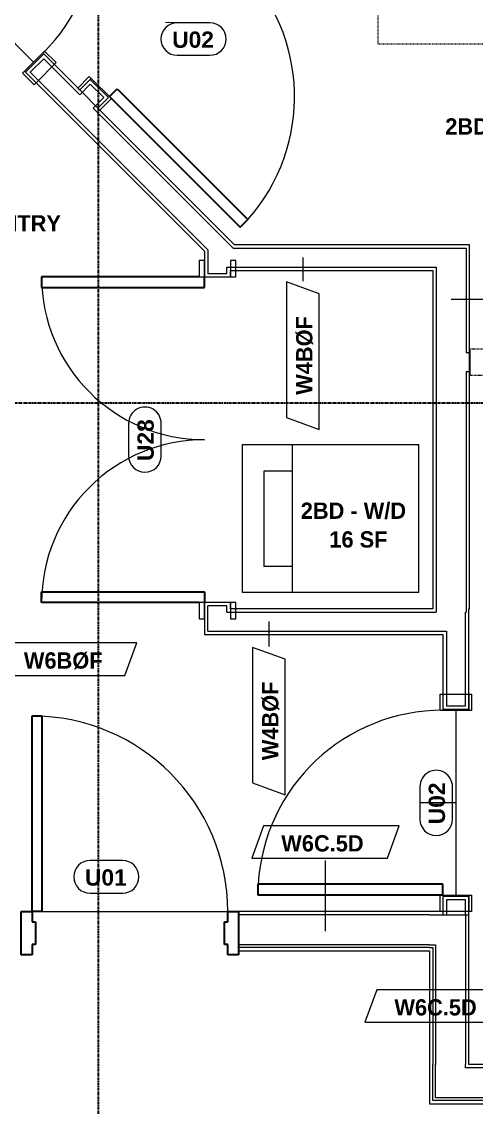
# Model space of a CAD drawing. Header units: inches. Extents: x -4058 to -1781, y 9814 to 12264.
# Drawn here: x -3495.4 to -3411.8, y 11717.5 to 11917.4 of the extents above; entities that cross this region are included whole.
import ezdxf

# ---------------------------------------------------------------- set-up
doc = ezdxf.new("R2010")
doc.units = ezdxf.units.IN
doc.header["$MEASUREMENT"] = 0
for name, pattern in [('Dash', [0.25, 0.125, -0.125]), ('Grid Line 1_2_', [0.875, 0.5, -0.125, 0.125, -0.125]), ('Overhead', [0.15625, 0.09375, -0.0625])]:
    doc.linetypes.add(name, pattern=pattern)
for name, color, linetype, lineweight in [('0-1', 7, 'Continuous', 5), ('0-3', 8, 'Continuous', 9), ('A-AREA-IDEN', 2, 'Continuous', 9), ('A-DETL-GENF-3', 92, 'Overhead', 9), ('A-DETL-MEDM', 33, 'Continuous', 30), ('A-DOOR-1', 7, 'Continuous', 9), ('A-DOOR-2', 10, 'Continuous', 30), ('A-DOOR-3', 31, 'Continuous', 9), ('A-DOOR-4', 31, 'Continuous', 30), ('A-DOOR-FRAM-2', 10, 'Continuous', 30), ('A-DOOR-IDEN', 31, 'Continuous', 9), ('A-FLOR-2', 192, 'Continuous', 9), ('A-WALL', 113, 'Continuous', 18), ('A-WALL-2', 250, 'Continuous', 18), ('A-WALL-3', 113, 'Continuous', 9), ('A-WALL-IDEN', 211, 'Continuous', 9), ('I-WALL-1', 7, 'Continuous', 9), ('P-SANR-FIXT', 6, 'Continuous', 9), ('Q-CASE', 31, 'Continuous', 9), ('Q-CASE-HDLN', 31, 'Dash', 9), ('S-GRID-1', 1, 'Grid Line 1_2_', 30)]:
    doc.layers.add(name, color=color, linetype=linetype, lineweight=lineweight)
doc.styles.add('Arial_B', font='arialbd.ttf', dxfattribs={"height": 3})
doc.styles.add('Century Gothic_B', font='GOTHICB.TTF', dxfattribs={"height": 3})

# ---------------------------------------------------------------- blocks, each defined once
blk = doc.blocks.new('HOLLOW METAL - UNIT DOOR-2191977-UNIT PLANS - 2ND FLOOR')
at = {"layer": 'A-DOOR-1'}
blk.add_arc((18, -3.875), 36, 180, 270, dxfattribs=at)
at = {"layer": 'A-DOOR-2'}
for p, q in [((16.25, -3.875), (18, -3.875)), ((16.25, -39.875), (16.25, -3.875)), ((18, -3.875), (18, -39.875)), ((18, -39.875), (16.25, -39.875))]:
    blk.add_line(p, q, dxfattribs=at)
at = {"layer": 'A-DOOR-FRAM-2'}
for p, q in [((-20, 4.125), (-18, 4.125)), ((-20, -3.875), (-20, 4.125)), ((-18, 4.125), (-18, 2.1875)), ((18, 4.125), (20, 4.125)), ((18, 2.1875), (18, 4.125)), ((20, 4.125), (20, -3.875)), ((-18, 2.1875), (-17.375, 2.1875)), ((-17.375, 2.1875), (-17.375, -1.9375)), ((17.375, 2.1875), (18, 2.1875)), ((17.375, -1.9375), (17.375, 2.1875)), ((-18, -1.9375), (-18, -3.875)), ((-17.375, -1.9375), (-18, -1.9375)), ((18, -1.9375), (17.375, -1.9375)), ((18, -3.875), (18, -1.9375)), ((-18, -3.875), (-20, -3.875)), ((20, -3.875), (18, -3.875))]:
    blk.add_line(p, q, dxfattribs=at)
blk = doc.blocks.new('CTR - 1st Phase - Common Walls_rvt-1-UNIT PLANS - 2ND FLOOR')
at = {"layer": 'A-WALL-2'}
for p, q in [((-3420.41, 11752.94), (-3455.52, 11752.94)), ((-3420.41, 11752.94), (-3419.28, 11752.94)), ((-3419.28, 11752.94), (-3413.78, 11752.94)), ((-3413.78, 11752.94), (-3413.78, 11725.36)), ((-3420.41, 11747.44), (-3455.52, 11747.44)), ((-3420.41, 11747.44), (-3419.78, 11747.44)), ((-3419.78, 11747.44), (-3419.28, 11747.44)), ((-3419.28, 11747.44), (-3419.28, 11725.36)), ((-3420.41, 11746.94), (-3455.52, 11746.94)), ((-3420.41, 11746.94), (-3419.78, 11746.94)), ((-3419.78, 11746.94), (-3419.78, 11725.36)), ((-3419.78, 11719.24), (-3419.78, 11725.36)), ((-3419.28, 11724.74), (-3419.28, 11725.36)), ((-3413.78, 11724.74), (-3413.78, 11725.36)), ((-3419.28, 11719.24), (-3419.28, 11724.74)), ((-3343.16, 11724.74), (-3413.78, 11724.74)), ((-3419.78, 11718.74), (-3419.78, 11719.24)), ((-3343.16, 11718.74), (-3419.78, 11718.74)), ((-3343.16, 11719.24), (-3419.28, 11719.24))]:
    blk.add_line(p, q, dxfattribs=at)
at = {"layer": 'I-WALL-1'}
for p, q in [((-3420.41, 11753.56), (-3455.52, 11753.56)), ((-3413.78, 11753.56), (-3420.41, 11753.56)), ((-3413.16, 11753.56), (-3413.78, 11753.56)), ((-3413.16, 11725.36), (-3413.16, 11753.56)), ((-3455.52, 11746.31), (-3420.41, 11746.31)), ((-3420.41, 11746.31), (-3420.41, 11725.36)), ((-3420.41, 11725.36), (-3420.41, 11718.74)), ((-3381.91, 11725.36), (-3413.16, 11725.36)), ((-3420.41, 11718.74), (-3420.41, 11718.11)), ((-3420.41, 11718.11), (-3343.16, 11718.11))]:
    blk.add_line(p, q, dxfattribs=at)
at = {"layer": '0-3', "rotation": 180}
blk.add_blockref('HOLLOW METAL - UNIT DOOR-2191977-UNIT PLANS - 2ND FLOOR', (-3475.52, 11749.69), dxfattribs=at)
blk = doc.blocks.new('CTR - 1st Phase - Structure_rvt-1-UNIT PLANS - 2ND FLOOR')
at = {"layer": 'S-GRID-1'}
for p, q in [((-3481.32, 9814.03), (-3481.32, 12247.5)), ((-1781.27, 11847.19), (-4041.78, 11847.19))]:
    blk.add_line(p, q, dxfattribs=at)
blk = doc.blocks.new('SWING - DOUBLE - FLUSH - SWING - DOUBLE - 5-0 x 6-8 - DUMMY-3703244-UNIT PLANS - 2ND FLOOR')
at = {"layer": 'A-DOOR-3'}
for p, q in [((-30, 3.375), (-33, 3.375)), ((-33, 3.375), (-33, 2.375)), ((-33, 2.375), (-30, 2.375)), ((-30, 2.375), (-30, 3.375)), ((33, 3.375), (30, 3.375)), ((30, 3.375), (30, 2.375)), ((30, 2.375), (33, 2.375)), ((33, 2.375), (33, 3.375)), ((-30, -2.375), (-33, -2.375)), ((-33, -2.375), (-33, -3.375)), ((-33, -3.375), (-30, -3.375)), ((-30, -3.375), (-30, -2.375)), ((33, -2.375), (30, -2.375)), ((30, -2.375), (30, -3.375)), ((30, -3.375), (33, -3.375)), ((33, -3.375), (33, -2.375))]:
    blk.add_line(p, q, dxfattribs=at)
for centre, start, end in [((-30, 2.375), 360, 90), ((30, 2.375), 90, 180)]:
    blk.add_arc(centre, 30, start, end, dxfattribs=at)
at = {"layer": 'A-DOOR-4'}
for p, q in [((-30, 3.375), (-30, 32.375)), ((-30, 32.375), (-28, 32.375)), ((-28, 32.375), (-28, 2.375)), ((30, 32.375), (28, 32.375)), ((28, 32.375), (28, 2.375)), ((30, 3.375), (30, 32.375)), ((-28, 2.375), (-30, 2.375)), ((28, 2.375), (30, 2.375))]:
    blk.add_line(p, q, dxfattribs=at)
blk = doc.blocks.new('Door-Opening - CLEAR OPENING - 34_ x 80_-3922092-UNIT PLANS - 2ND FLOOR')
at = {"layer": 'A-DETL-GENF-3'}
for p, q in [((16.68, 2.37), (-17.32, 2.37)), ((-17.32, -2.38), (16.68, -2.38))]:
    blk.add_line(p, q, dxfattribs=at)
at = {"layer": 'A-DETL-MEDM'}
for p, q in [((-17.32, 2.37), (-17.32, -2.38)), ((16.68, -2.38), (16.68, 2.37))]:
    blk.add_line(p, q, dxfattribs=at)
blk = doc.blocks.new('Stacked Washer and Dryer - 26_x25_ - Private-3627842-UNIT PLANS - 2ND FLOOR')
at = {"layer": 'P-SANR-FIXT'}
for p, q in [((0, 13.625), (32.4375, 13.625)), ((0, 13.625), (0, -13.625)), ((23.34375, -13.625), (23.34375, 13.625)), ((32.4375, 13.625), (32.4375, -13.625)), ((28.53125, 8.75), (23.34375, 8.75)), ((28.53125, -8.75), (28.53125, 8.75)), ((23.34375, -8.75), (28.53125, -8.75)), ((32.4375, -13.625), (0, -13.625))]:
    blk.add_line(p, q, dxfattribs=at)
blk = doc.blocks.new('SWING - SINGLE - FLUSH - SWING - FLUSH - 2-10 x 6-8 - PRIVACY-4346070-UNIT PLANS - 2ND FLOOR')
at = {"layer": 'A-DOOR-3'}
for p, q in [((-20, 2.37), (-20, 2.87)), ((-20, 2.87), (-17, 2.87)), ((-20, 2.37), (-17, 2.37)), ((-20, -2.88), (-20, 2.37)), ((-17, 2.37), (-20, 2.37)), ((-17, 2.87), (-17, 2.37)), ((-17, 2.37), (-17, -2.88)), ((17, 2.37), (17, 2.87)), ((17, 2.87), (20, 2.87)), ((17, 2.37), (20, 2.37)), ((17, -2.88), (17, 2.37)), ((20, 2.37), (17, 2.37)), ((20, 2.87), (20, 2.37)), ((20, 2.37), (20, -2.88)), ((-17, -2.88), (-20, -2.88)), ((20, -2.88), (17, -2.88))]:
    blk.add_line(p, q, dxfattribs=at)
blk.add_arc((17, -2.38), 34.07, 180, 266.6343, dxfattribs=at)
at = {"layer": 'A-DOOR-4'}
for p, q in [((15, -2.38), (15, -36.38)), ((17, -2.38), (15, -2.38)), ((17, -2.38), (17, -36.38)), ((17, -36.38), (15, -36.38))]:
    blk.add_line(p, q, dxfattribs=at)
blk = doc.blocks.new('SWING - SINGLE - FLUSH - SWING - FLUSH - 2-10 x 6-8 - PRIVACY-4346066-UNIT PLANS - 2ND FLOOR')
at = {"layer": 'A-DOOR-3'}
for p, q in [((-17, 2.87), (-20, 2.87)), ((-20, 2.87), (-20, -2.38)), ((-17, -2.38), (-17, 2.87)), ((20, 2.87), (17, 2.87)), ((17, 2.87), (17, -2.38)), ((20, -2.38), (20, 2.87)), ((-20, -2.38), (-17, -2.38)), ((-17, -2.38), (-20, -2.38)), ((-20, -2.38), (-20, -2.88)), ((-20, -2.88), (-17, -2.88)), ((-17, -2.88), (-17, -2.38)), ((17, -2.38), (20, -2.38)), ((20, -2.38), (17, -2.38)), ((17, -2.38), (17, -2.88)), ((17, -2.88), (20, -2.88)), ((20, -2.88), (20, -2.38))]:
    blk.add_line(p, q, dxfattribs=at)
blk.add_arc((17, 2.37), 34.07, 93.3657, 180, dxfattribs=at)
at = {"layer": 'A-DOOR-4'}
for p, q in [((15, 2.37), (15, 36.38)), ((17, 36.38), (15, 36.38)), ((17, 2.37), (17, 36.38)), ((17, 2.37), (15, 2.37))]:
    blk.add_line(p, q, dxfattribs=at)
blk = doc.blocks.new('OD_CW_Closet - OD_CW_Closet-3852331-UNIT PLANS - 2ND FLOOR')
at = {"layer": 'Q-CASE-HDLN'}
for p, q in [((62.72, 24), (0.74, 24)), ((0.74, 24), (0.74, 0)), ((62.72, 0), (62.72, 24)), ((0.74, 13), (62.72, 13)), ((0.74, 11), (62.72, 11)), ((0.74, 0), (62.72, 0))]:
    blk.add_line(p, q, dxfattribs=at)
blk = doc.blocks.new('Wall Tag - Arch Wall-3956453-UNIT PLANS - 2ND FLOOR')
at = {"layer": 'A-WALL-IDEN'}
for p, q in [((-0.3561, 0.0937), (-0.4244, -0.0937)), ((0.4244, 0.0937), (-0.3561, 0.0937)), ((0.3561, -0.0937), (0.4244, 0.0937)), ((-0.4244, -0.0937), (0.3561, -0.0937))]:
    blk.add_line(p, q, dxfattribs=at)
blk = doc.blocks.new('Door Tag - Type Mark-2601225-UNIT PLANS - 2ND FLOOR')
at = {"layer": 'A-DOOR-IDEN'}
for p, q in [((0.09375, 0.09375), (-0.09375, 0.09375)), ((-0.09375, -0.09375), (0.09375, -0.09375))]:
    blk.add_line(p, q, dxfattribs=at)
for centre, start, end in [((-0.09375, 0), 90, 270), ((0.09375, 0), 270, 90)]:
    blk.add_arc(centre, 0.09375, start, end, dxfattribs=at)

msp = doc.modelspace()

# ---------------------------------------------------------------- linework, layer by layer
at = {"layer": 'A-DOOR-IDEN'}
for p, q in [((-3468.95, 11917.34), (-3463.82, 11917.26)), ((-3415.53, 11773.56), (-3422.15, 11773.56))]:
    msp.add_line(p, q, dxfattribs=at)
at = {"layer": 'A-FLOR-2'}
for p, q in [((-3517.3, 11934.05), (-3493.26, 11910)), ((-3415.53, 11790.56), (-3415.53, 11756.56)), ((-3491.77, 11753.56), (-3457.52, 11753.56))]:
    msp.add_line(p, q, dxfattribs=at)
at = {"layer": 'A-WALL'}
for p, q in [((-3491.4, 11910.62), (-3493.88, 11908.15)), ((-3484.77, 11903.99), (-3491.4, 11910.62)), ((-3493.88, 11908.15), (-3461.16, 11875.43)), ((-3482.83, 11905.94), (-3484.77, 11903.99)), ((-3480.35, 11903.46), (-3482.83, 11905.94)), ((-3482.3, 11901.52), (-3480.35, 11903.46)), ((-3456.52, 11875.74), (-3482.3, 11901.52)), ((-3461.16, 11875.43), (-3461.16, 11871.09)), ((-3456.52, 11875.74), (-3413.66, 11875.74)), ((-3413.66, 11875.74), (-3413.66, 11856.49)), ((-3457.66, 11871.09), (-3457.66, 11872.24)), ((-3457.66, 11872.24), (-3419.16, 11872.24)), ((-3419.16, 11872.24), (-3419.16, 11808.69)), ((-3461.16, 11871.09), (-3457.66, 11871.09)), ((-3413.66, 11856.49), (-3413.03, 11856.49)), ((-3413.66, 11852.99), (-3413.03, 11852.99)), ((-3413.66, 11852.99), (-3413.66, 11808.69)), ((-3457.66, 11809.84), (-3461.16, 11809.84)), ((-3461.16, 11805.19), (-3461.16, 11809.84)), ((-3457.66, 11808.69), (-3457.66, 11809.84)), ((-3457.66, 11808.69), (-3419.16, 11808.69)), ((-3413.78, 11791.44), (-3413.78, 11808.69)), ((-3413.78, 11808.69), (-3413.66, 11808.69)), ((-3461.16, 11805.19), (-3417.28, 11805.19)), ((-3417.28, 11805.19), (-3417.28, 11791.44)), ((-3417.28, 11791.44), (-3413.78, 11791.44)), ((-3417.28, 11755.69), (-3417.28, 11752.94)), ((-3413.78, 11755.69), (-3417.28, 11755.69)), ((-3413.78, 11752.94), (-3413.78, 11755.69))]:
    msp.add_line(p, q, dxfattribs=at)
at = {"layer": 'A-WALL-3'}
for p, q in [((-3491.4, 11911.51), (-3494.76, 11908.15)), ((-3484.77, 11904.88), (-3491.4, 11911.51)), ((-3494.76, 11908.15), (-3461.78, 11875.17)), ((-3482.83, 11906.82), (-3484.77, 11904.88)), ((-3479.47, 11903.46), (-3482.83, 11906.82)), ((-3481.41, 11901.52), (-3479.47, 11903.46)), ((-3456.26, 11876.36), (-3481.41, 11901.52)), ((-3413.03, 11876.36), (-3456.26, 11876.36)), ((-3413.03, 11857.11), (-3413.03, 11876.36)), ((-3461.78, 11875.17), (-3461.78, 11870.46)), ((-3457.03, 11870.46), (-3457.03, 11871.61)), ((-3457.03, 11871.61), (-3419.78, 11871.61)), ((-3419.78, 11871.61), (-3419.78, 11809.31)), ((-3461.78, 11870.46), (-3457.03, 11870.46)), ((-3413.03, 11809.31), (-3413.03, 11852.36)), ((-3461.78, 11810.46), (-3461.78, 11804.56)), ((-3457.03, 11810.46), (-3461.78, 11810.46)), ((-3457.03, 11809.31), (-3457.03, 11810.46)), ((-3419.78, 11809.31), (-3457.03, 11809.31)), ((-3413.16, 11790.81), (-3413.16, 11809.31)), ((-3413.16, 11809.31), (-3413.03, 11809.31)), ((-3461.78, 11804.56), (-3417.91, 11804.56)), ((-3417.91, 11804.56), (-3417.91, 11790.81)), ((-3417.91, 11790.81), (-3413.16, 11790.81)), ((-3417.91, 11756.31), (-3417.91, 11752.94)), ((-3413.16, 11756.31), (-3417.91, 11756.31)), ((-3413.16, 11752.94), (-3413.16, 11756.31)), ((-3417.91, 11752.94), (-3413.16, 11752.94))]:
    msp.add_line(p, q, dxfattribs=at)
at = {"layer": 'A-WALL-IDEN'}
for p, q in [((-3443.69, 11873.99), (-3443.69, 11869.68)), ((-3416.41, 11866.33), (-3405.56, 11866.33)), ((-3449.96, 11806.94), (-3449.96, 11802.36)), ((-3439.53, 11749.94), (-3439.53, 11762.94))]:
    msp.add_line(p, q, dxfattribs=at)

# ---------------------------------------------------------------- block references
at = {"layer": '0-1'}
for name in ['CTR - 1st Phase - Structure_rvt-1-UNIT PLANS - 2ND FLOOR', 'CTR - 1st Phase - Common Walls_rvt-1-UNIT PLANS - 2ND FLOOR']:
    msp.add_blockref(name, (0, 0), dxfattribs=at)
at = {"layer": 'A-DOOR-3'}
for name, p, rotation in [('SWING - SINGLE - FLUSH - SWING - FLUSH - 2-10 x 6-8 - PRIVACY-4346070-UNIT PLANS - 2ND FLOOR', (-3505.28, 11922.02), 134.9999999999963), ('SWING - SINGLE - FLUSH - SWING - FLUSH - 2-10 x 6-8 - PRIVACY-4346066-UNIT PLANS - 2ND FLOOR', (-3468.95, 11917.34), 224.999999999999), ('SWING - DOUBLE - FLUSH - SWING - DOUBLE - 5-0 x 6-8 - DUMMY-3703244-UNIT PLANS - 2ND FLOOR', (-3459.41, 11840.46), 89.99999999999878), ('Door-Opening - CLEAR OPENING - 34_ x 80_-3922092-UNIT PLANS - 2ND FLOOR', (-3396.35, 11854.74), 180), ('SWING - SINGLE - FLUSH - SWING - FLUSH - 2-10 x 6-8 - PRIVACY-4346070-UNIT PLANS - 2ND FLOOR', (-3415.53, 11773.56), 269.9999999999995)]:
    msp.add_blockref(name, p, dxfattribs=dict(at, rotation=rotation))
at = {"layer": 'A-DOOR-IDEN', "xscale": 31.99999999999999, "yscale": 31.99999999999999, "zscale": 31.99999999999999}
for p in [(-3463.82, 11914.26), (-3479.87, 11759.94)]:
    msp.add_blockref('Door Tag - Type Mark-2601225-UNIT PLANS - 2ND FLOOR', p, dxfattribs=at)
at = {"layer": 'A-DOOR-IDEN', "xscale": 31.99999999999999, "yscale": 31.99999999999999, "zscale": 31.99999999999999, "rotation": 89.99999999999955}
for p in [(-3472.77, 11840.46), (-3419.15, 11773.56)]:
    msp.add_blockref('Door Tag - Type Mark-2601225-UNIT PLANS - 2ND FLOOR', p, dxfattribs=at)
at = {"layer": 'A-WALL-IDEN', "xscale": 31.99999999999999, "yscale": 31.99999999999999, "zscale": 31.99999999999999, "rotation": 89.99999999999955}
for p in [(-3443.69, 11855.94), (-3449.96, 11788.63)]:
    msp.add_blockref('Wall Tag - Arch Wall-3956453-UNIT PLANS - 2ND FLOOR', p, dxfattribs=at)
at = {"layer": 'A-WALL-IDEN', "xscale": 31.99999999999999, "yscale": 31.99999999999999, "zscale": 31.99999999999999}
for p in [(-3487.83, 11800.05), (-3439.53, 11766.36), (-3418.7, 11736.15)]:
    msp.add_blockref('Wall Tag - Arch Wall-3956453-UNIT PLANS - 2ND FLOOR', p, dxfattribs=at)
at = {"layer": 'P-SANR-FIXT', "rotation": 180}
msp.add_blockref('Stacked Washer and Dryer - 26_x25_ - Private-3627842-UNIT PLANS - 2ND FLOOR', (-3422.34, 11825.94), dxfattribs=at)
at = {"layer": 'Q-CASE'}
msp.add_blockref('OD_CW_Closet - OD_CW_Closet-3852331-UNIT PLANS - 2ND FLOOR', (-3430.66, 11913.36), dxfattribs=at)

# ---------------------------------------------------------------- texts
at = {"layer": 'A-AREA-IDEN', "char_height": 3, "attachment_point": 1, "style": 'Century Gothic_B'}
for s, insert, width in [('2BD - W. CLOS.', (-3417.48, 11899.66), 36.764), ('2BD - ENTRY', (-3513.41, 11881.81), 29.492), ('2BD - W/D', (-3444.08, 11828.88), 25.149), ('16 SF', (-3438.82, 11823.59), 12.423)]:
    msp.add_mtext(s, dxfattribs=dict(at, insert=insert, width=width))
at = {"layer": 'A-DOOR-IDEN', "char_height": 3, "width": 9.393, "attachment_point": 1, "style": 'Arial_B'}
for s, insert in [('U02', (-3467.75, 11915.64)), ('U01', (-3483.8, 11761.32))]:
    msp.add_mtext(s, dxfattribs=dict(at, insert=insert))
at = {"layer": 'A-DOOR-IDEN', "char_height": 3, "width": 9.393, "attachment_point": 1, "rotation": 90, "style": 'Arial_B'}
for s, insert in [('U28', (-3474.15, 11836.53)), ('U02', (-3420.53, 11769.63))]:
    msp.add_mtext(s, dxfattribs=dict(at, insert=insert))
at = {"layer": 'A-WALL-IDEN', "char_height": 3, "width": 17.372, "attachment_point": 1, "rotation": 90, "style": 'Century Gothic_B'}
for insert in [(-3444.94, 11848.73), (-3451.2, 11781.42)]:
    msp.add_mtext('W4BØF', dxfattribs=dict(at, insert=insert))
at = {"layer": 'A-WALL-IDEN', "char_height": 3, "attachment_point": 1, "style": 'Century Gothic_B'}
for s, insert, width in [('W6BØF', (-3495.05, 11801.29), 17.372), ('W6C.5D', (-3447.67, 11767.61), 19.594), ('W6C.5D', (-3426.84, 11737.4), 19.594)]:
    msp.add_mtext(s, dxfattribs=dict(at, insert=insert, width=width))

doc.saveas('drawing.dxf')
